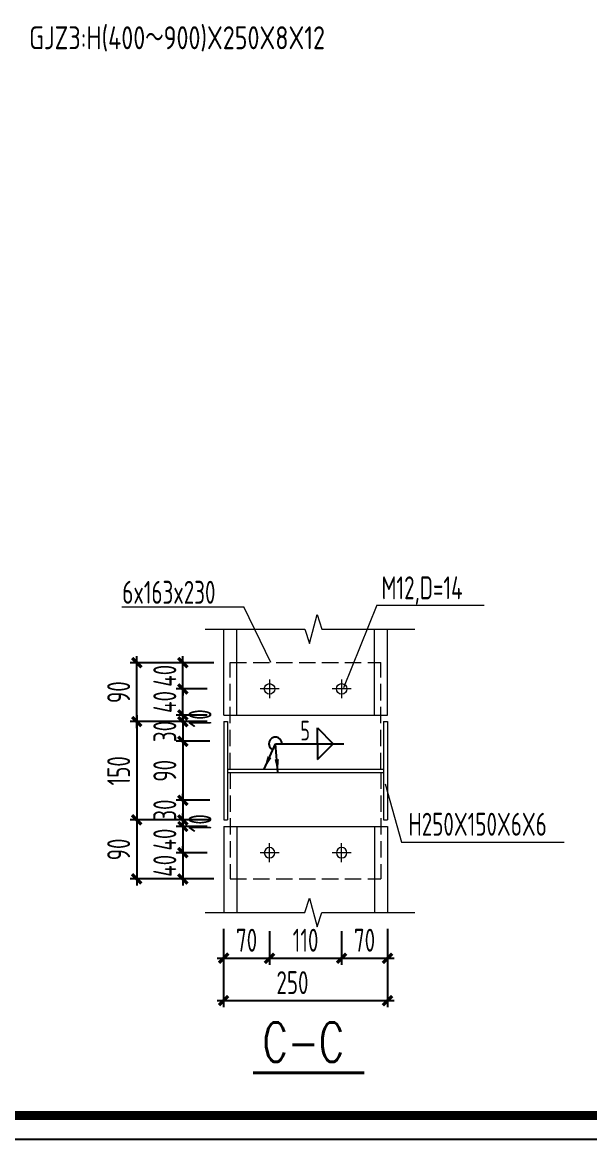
# Model space of a CAD drawing. Extents: x -3102990 to -851544, y -5293060 to -2540151.
# Drawn here: x -1062872 to -1054215, y -2690302 to -2673251 of the extents above; entities that cross this region are included whole.
import ezdxf

# ---------------------------------------------------------------- set-up
doc = ezdxf.new("R2010")
doc.units = 0
doc.header["$LTSCALE"] = 1000
doc.header["$PDMODE"] = 1
doc.linetypes.add('DASH', pattern=[0.35, 0.25, -0.1])
doc.layers.get('0').update_dxf_attribs({"linetype": 'CONTINUOUS'})
doc.layers.get('Defpoints').update_dxf_attribs({"linetype": 'CONTINUOUS'})
for name, color, linetype in [('BEAM_CON', 4, 'CONTINUOUS'), ('DIM', 3, 'CONTINUOUS'), ('NUM', 7, 'CONTINUOUS'), ('PUB_TITLE', 4, 'CONTINUOUS'), ('TEXT', 7, 'CONTINUOUS'), ('THIN', 7, 'CONTINUOUS'), ('WELD', 7, 'CONTINUOUS')]:
    doc.layers.add(name, color=color, linetype=linetype)
doc.layers.add('yichutu', color=7, linetype='CONTINUOUS', true_color=0xffffff, plot=False)
doc.styles.add('TSSD_Dimension', font='tssdeng.shx', dxfattribs={"width": 0.7, "bigfont": 'Hztxt.shx'})
doc.styles.add('TSSD_Label', font='tssdeng.shx', dxfattribs={"width": 0.75, "bigfont": 'hztxt.shx'})
doc.styles.add('TSSD_Norm', font='Tssdeng.shx', dxfattribs={"width": 0.75, "bigfont": 'hztxt.shx'})
doc.styles.add('正文', font='romans.shx', dxfattribs={"width": 0.71, "bigfont": 'hztxt.shx'})
doc.dimstyles.new('TSSD_10_100', dxfattribs={"dimtxt": 350, "dimasz": 100, "dimexe": 100, "dimexo": 250, "dimgap": 100, "dimtad": 1, "dimdec": 0, "dimlfac": 0.1, "dimzin": 0, "dimdsep": 46, "dimtxsty": 'TSSD_Dimension', "dimblk": 'ARCHTICK', "dimcen": 0, "dimdle": 100, "dimclrt": 7, "dimadec": 0, "dimazin": 0, "dimtfac": 1, "dimtdec": 0, "dimtix": 1, "dimtmove": 2, "dimatfit": 3, "dimldrblk": 'ARCHTICK', "dimfxl": 1, "dimtolj": 1, "dimtzin": 0, "dimarcsym": 0})
doc.dimstyles.new('TSSD_LEADER_STYLE_200.0', dxfattribs={"dimtxt": 700, "dimasz": 200, "dimexe": 200, "dimexo": 500, "dimgap": 0.09, "dimtad": 0, "dimtih": 1, "dimtoh": 1, "dimdec": 4, "dimzin": 0, "dimdsep": 46, "dimtxsty": 'Standard', "dimcen": 0.09, "dimdle": 200, "dimclrt": 7, "dimadec": 0, "dimazin": 0, "dimtfac": 1, "dimtdec": 4, "dimtofl": 0, "dimtmove": 0, "dimatfit": 3, "dimfxl": 1, "dimtolj": 1, "dimtzin": 0, "dimarcsym": 0})

# ---------------------------------------------------------------- blocks, each defined once
blk = doc.blocks.new('_ArchTick')
at = {"color": 0, "const_width": 0.5}
blk.add_lwpolyline([(-0.71, -0.71), (0.71, 0.71)], dxfattribs=at)
blk = doc.blocks.new('*D3107')
at = {"layer": 'Defpoints', "color": 0}
for p in [(-1059800, -2683923), (-1060423, -2684223), (-1059760, -2684223)]:
    blk.add_point(p, dxfattribs=at)
at = {"layer": 'DIM', "color": 0, "lineweight": -2}
for p, q in [((-1060050, -2683923), (-1060523, -2683923)), ((-1060423, -2683923), (-1060423, -2683823)), ((-1060423, -2683923), (-1060423, -2684223)), ((-1060010, -2684223), (-1060523, -2684223)), ((-1060423, -2684223), (-1060423, -2684323))]:
    blk.add_line(p, q, dxfattribs=at)
at = {"layer": 'DIM', "color": 0, "lineweight": -2, "xscale": 100, "yscale": 100, "zscale": 100}
for p, rotation in [((-1060423, -2683923), 270), ((-1060423, -2684223), 90)]:
    blk.add_blockref('_ArchTick', p, dxfattribs=dict(at, rotation=rotation))
at = {"layer": 'DIM', "color": 7, "lineweight": 5, "insert": (-1060698, -2684073), "char_height": 350, "attachment_point": 5, "rotation": 90, "style": 'TSSD_Dimension'}
blk.add_mtext('\\A1;30', dxfattribs=at)
blk = doc.blocks.new('*D3108')
at = {"layer": 'Defpoints', "color": 0}
for p in [(-1059760, -2684223), (-1060423, -2685123), (-1059760, -2685123)]:
    blk.add_point(p, dxfattribs=at)
at = {"layer": 'DIM', "color": 0, "lineweight": -2}
for p, q in [((-1060423, -2684123), (-1060423, -2685223)), ((-1060010, -2684223), (-1060523, -2684223)), ((-1060010, -2685123), (-1060523, -2685123))]:
    blk.add_line(p, q, dxfattribs=at)
at = {"layer": 'DIM', "color": 0, "lineweight": -2, "xscale": 100, "yscale": 100, "zscale": 100}
for p, rotation in [((-1060423, -2684223), 90), ((-1060423, -2685123), 270)]:
    blk.add_blockref('_ArchTick', p, dxfattribs=dict(at, rotation=rotation))
at = {"layer": 'DIM', "color": 7, "lineweight": 5, "insert": (-1060698, -2684673), "char_height": 350, "attachment_point": 5, "rotation": 90, "style": 'TSSD_Dimension'}
blk.add_mtext('\\A1;90', dxfattribs=at)
blk = doc.blocks.new('*D3109')
at = {"layer": 'Defpoints', "color": 0}
for p in [(-1059760, -2685123), (-1060423, -2685423), (-1059760, -2685423)]:
    blk.add_point(p, dxfattribs=at)
at = {"layer": 'DIM', "color": 0, "lineweight": -2}
for p, q in [((-1060010, -2685123), (-1060523, -2685123)), ((-1060423, -2685123), (-1060423, -2685023)), ((-1060423, -2685123), (-1060423, -2685423)), ((-1060010, -2685423), (-1060523, -2685423)), ((-1060423, -2685423), (-1060423, -2685523))]:
    blk.add_line(p, q, dxfattribs=at)
at = {"layer": 'DIM', "color": 0, "lineweight": -2, "xscale": 100, "yscale": 100, "zscale": 100}
for p, rotation in [((-1060423, -2685123), 270), ((-1060423, -2685423), 90)]:
    blk.add_blockref('_ArchTick', p, dxfattribs=dict(at, rotation=rotation))
at = {"layer": 'DIM', "color": 7, "lineweight": 5, "insert": (-1060698, -2685273), "char_height": 350, "attachment_point": 5, "rotation": 90, "style": 'TSSD_Dimension'}
blk.add_mtext('\\A1;30', dxfattribs=at)
blk = doc.blocks.new('*D3110')
at = {"layer": 'Defpoints', "color": 0}
for p in [(-1059800, -2683923), (-1061127, -2685423), (-1059800, -2685423)]:
    blk.add_point(p, dxfattribs=at)
at = {"layer": 'DIM', "color": 0, "lineweight": -2}
for p, q in [((-1060050, -2683923), (-1061227, -2683923)), ((-1061127, -2683823), (-1061127, -2685523)), ((-1060050, -2685423), (-1061227, -2685423))]:
    blk.add_line(p, q, dxfattribs=at)
at = {"layer": 'DIM', "color": 0, "lineweight": -2, "xscale": 100, "yscale": 100, "zscale": 100}
for p, rotation in [((-1061127, -2683923), 90), ((-1061127, -2685423), 270)]:
    blk.add_blockref('_ArchTick', p, dxfattribs=dict(at, rotation=rotation))
at = {"layer": 'DIM', "color": 7, "lineweight": 5, "insert": (-1061402, -2684673), "char_height": 350, "attachment_point": 5, "rotation": 90, "style": 'TSSD_Dimension'}
blk.add_mtext('\\A1;150', dxfattribs=at)
blk = doc.blocks.new('*D3111')
at = {"layer": 'Defpoints', "color": 0}
for p in [(-1059800, -2686869), (-1059100, -2686869), (-1059100, -2687534)]:
    blk.add_point(p, dxfattribs=at)
at = {"layer": 'DIM', "color": 0, "lineweight": -2}
for p, q in [((-1059800, -2687119), (-1059800, -2687634)), ((-1059100, -2687119), (-1059100, -2687634)), ((-1059900, -2687534), (-1059000, -2687534))]:
    blk.add_line(p, q, dxfattribs=at)
at = {"layer": 'DIM', "color": 0, "lineweight": -2, "xscale": 100, "yscale": 100, "zscale": 100, "rotation": 180}
blk.add_blockref('_ArchTick', (-1059800, -2687534), dxfattribs=at)
at = {"layer": 'DIM', "color": 0, "lineweight": -2, "xscale": 100, "yscale": 100, "zscale": 100}
blk.add_blockref('_ArchTick', (-1059100, -2687534), dxfattribs=at)
at = {"layer": 'DIM', "color": 7, "lineweight": 5, "insert": (-1059450, -2687259), "char_height": 350, "attachment_point": 5, "style": 'TSSD_Dimension'}
blk.add_mtext('\\A1;70', dxfattribs=at)
blk = doc.blocks.new('*D3112')
at = {"layer": 'Defpoints', "color": 0}
for p in [(-1058000, -2686869), (-1057300, -2686869), (-1057300, -2687534)]:
    blk.add_point(p, dxfattribs=at)
at = {"layer": 'DIM', "color": 0, "lineweight": -2}
for p, q in [((-1058000, -2687119), (-1058000, -2687634)), ((-1057300, -2687119), (-1057300, -2687634)), ((-1058100, -2687534), (-1057200, -2687534))]:
    blk.add_line(p, q, dxfattribs=at)
at = {"layer": 'DIM', "color": 0, "lineweight": -2, "xscale": 100, "yscale": 100, "zscale": 100, "rotation": 180}
blk.add_blockref('_ArchTick', (-1058000, -2687534), dxfattribs=at)
at = {"layer": 'DIM', "color": 0, "lineweight": -2, "xscale": 100, "yscale": 100, "zscale": 100}
blk.add_blockref('_ArchTick', (-1057300, -2687534), dxfattribs=at)
at = {"layer": 'DIM', "color": 7, "lineweight": 5, "insert": (-1057650, -2687259), "char_height": 350, "attachment_point": 5, "style": 'TSSD_Dimension'}
blk.add_mtext('\\A1;70', dxfattribs=at)
blk = doc.blocks.new('A$C7F823345')
at = {"layer": 'BEAM_CON', "lineweight": 5}
for p, q in [((148, 25), (-140, 25)), ((4, 169), (4, -119))]:
    blk.add_line(p, q, dxfattribs=at)
blk.add_circle((4, 25), 80, dxfattribs=at)
blk = doc.blocks.new('*D3113')
at = {"layer": 'Defpoints', "color": 0}
for p in [(-1060423, -2683823), (-1059800, -2683823), (-1059800, -2683923)]:
    blk.add_point(p, dxfattribs=at)
at = {"layer": 'DIM', "color": 0, "lineweight": -2}
for p, q in [((-1060423, -2683823), (-1060423, -2683723)), ((-1060050, -2683823), (-1060523, -2683823)), ((-1060050, -2683923), (-1060523, -2683923)), ((-1060423, -2683923), (-1060423, -2683823)), ((-1060423, -2683923), (-1060423, -2684023))]:
    blk.add_line(p, q, dxfattribs=at)
at = {"layer": 'DIM', "color": 0, "lineweight": -2, "xscale": 100, "yscale": 100, "zscale": 100}
for p, rotation in [((-1060423, -2683823), 270), ((-1060423, -2683923), 90)]:
    blk.add_blockref('_ArchTick', p, dxfattribs=dict(at, rotation=rotation))
at = {"layer": 'DIM', "color": 7, "lineweight": 5, "insert": (-1060161, -2683873), "char_height": 350, "attachment_point": 5, "rotation": 90, "style": 'TSSD_Dimension'}
blk.add_mtext('\\A1;10', dxfattribs=at)
blk = doc.blocks.new('*D3114')
at = {"layer": 'Defpoints', "color": 0}
for p in [(-1060423, -2683423), (-1059800, -2683423), (-1059800, -2683823)]:
    blk.add_point(p, dxfattribs=at)
at = {"layer": 'DIM', "color": 0, "lineweight": -2}
for p, q in [((-1060050, -2683423), (-1060523, -2683423)), ((-1060423, -2683423), (-1060423, -2683323)), ((-1060423, -2683823), (-1060423, -2683423)), ((-1060050, -2683823), (-1060523, -2683823)), ((-1060423, -2683823), (-1060423, -2683923))]:
    blk.add_line(p, q, dxfattribs=at)
at = {"layer": 'DIM', "color": 0, "lineweight": -2, "xscale": 100, "yscale": 100, "zscale": 100}
for p, rotation in [((-1060423, -2683423), 270), ((-1060423, -2683823), 90)]:
    blk.add_blockref('_ArchTick', p, dxfattribs=dict(at, rotation=rotation))
at = {"layer": 'DIM', "color": 7, "lineweight": 5, "insert": (-1060698, -2683623), "char_height": 350, "attachment_point": 5, "rotation": 90, "style": 'TSSD_Dimension'}
blk.add_mtext('\\A1;40', dxfattribs=at)
blk = doc.blocks.new('*D3115')
at = {"layer": 'Defpoints', "color": 0}
for p in [(-1060423, -2683023), (-1059800, -2683023), (-1059800, -2683423)]:
    blk.add_point(p, dxfattribs=at)
at = {"layer": 'DIM', "color": 0, "lineweight": -2}
for p, q in [((-1060423, -2683023), (-1060423, -2682923)), ((-1060050, -2683023), (-1060523, -2683023)), ((-1060423, -2683423), (-1060423, -2683023)), ((-1060050, -2683423), (-1060523, -2683423)), ((-1060423, -2683423), (-1060423, -2683523))]:
    blk.add_line(p, q, dxfattribs=at)
at = {"layer": 'DIM', "color": 0, "lineweight": -2, "xscale": 100, "yscale": 100, "zscale": 100}
for p, rotation in [((-1060423, -2683023), 270), ((-1060423, -2683423), 90)]:
    blk.add_blockref('_ArchTick', p, dxfattribs=dict(at, rotation=rotation))
at = {"layer": 'DIM', "color": 7, "lineweight": 5, "insert": (-1060698, -2683223), "char_height": 350, "attachment_point": 5, "rotation": 90, "style": 'TSSD_Dimension'}
blk.add_mtext('\\A1;40', dxfattribs=at)
blk = doc.blocks.new('*D3116')
at = {"layer": 'Defpoints', "color": 0}
for p in [(-1061127, -2683023), (-1059700, -2683023), (-1059800, -2683923)]:
    blk.add_point(p, dxfattribs=at)
at = {"layer": 'DIM', "color": 0, "lineweight": -2}
for p, q in [((-1061127, -2684023), (-1061127, -2682923)), ((-1059950, -2683023), (-1061227, -2683023)), ((-1060050, -2683923), (-1061227, -2683923))]:
    blk.add_line(p, q, dxfattribs=at)
at = {"layer": 'DIM', "color": 0, "lineweight": -2, "xscale": 100, "yscale": 100, "zscale": 100}
for p, rotation in [((-1061127, -2683023), 90), ((-1061127, -2683923), 270)]:
    blk.add_blockref('_ArchTick', p, dxfattribs=dict(at, rotation=rotation))
at = {"layer": 'DIM', "color": 7, "lineweight": 5, "insert": (-1061402, -2683473), "char_height": 350, "attachment_point": 5, "rotation": 90, "style": 'TSSD_Dimension'}
blk.add_mtext('\\A1;90', dxfattribs=at)
blk = doc.blocks.new('*D3117')
at = {"layer": 'Defpoints', "color": 0}
for p in [(-1059800, -2685423), (-1060423, -2685523), (-1059800, -2685523)]:
    blk.add_point(p, dxfattribs=at)
at = {"layer": 'DIM', "color": 0, "lineweight": -2}
for p, q in [((-1060050, -2685423), (-1060523, -2685423)), ((-1060423, -2685423), (-1060423, -2685323)), ((-1060423, -2685423), (-1060423, -2685523)), ((-1060050, -2685523), (-1060523, -2685523)), ((-1060423, -2685523), (-1060423, -2685623))]:
    blk.add_line(p, q, dxfattribs=at)
at = {"layer": 'DIM', "color": 0, "lineweight": -2, "xscale": 100, "yscale": 100, "zscale": 100}
for p, rotation in [((-1060423, -2685423), 270), ((-1060423, -2685523), 90)]:
    blk.add_blockref('_ArchTick', p, dxfattribs=dict(at, rotation=rotation))
at = {"layer": 'DIM', "color": 7, "lineweight": 5, "insert": (-1060161, -2685473), "char_height": 350, "attachment_point": 5, "rotation": 90, "style": 'TSSD_Dimension'}
blk.add_mtext('\\A1;10', dxfattribs=at)
blk = doc.blocks.new('*D3118')
at = {"layer": 'Defpoints', "color": 0}
for p in [(-1059800, -2685523), (-1060423, -2685923), (-1059800, -2685923)]:
    blk.add_point(p, dxfattribs=at)
at = {"layer": 'DIM', "color": 0, "lineweight": -2}
for p, q in [((-1060423, -2685523), (-1060423, -2685423)), ((-1060050, -2685523), (-1060523, -2685523)), ((-1060423, -2685523), (-1060423, -2685923)), ((-1060050, -2685923), (-1060523, -2685923)), ((-1060423, -2685923), (-1060423, -2686023))]:
    blk.add_line(p, q, dxfattribs=at)
at = {"layer": 'DIM', "color": 0, "lineweight": -2, "xscale": 100, "yscale": 100, "zscale": 100}
for p, rotation in [((-1060423, -2685523), 270), ((-1060423, -2685923), 90)]:
    blk.add_blockref('_ArchTick', p, dxfattribs=dict(at, rotation=rotation))
at = {"layer": 'DIM', "color": 7, "lineweight": 5, "insert": (-1060698, -2685723), "char_height": 350, "attachment_point": 5, "rotation": 90, "style": 'TSSD_Dimension'}
blk.add_mtext('\\A1;40', dxfattribs=at)
blk = doc.blocks.new('*D3119')
at = {"layer": 'Defpoints', "color": 0}
for p in [(-1059800, -2685923), (-1060423, -2686323), (-1059800, -2686323)]:
    blk.add_point(p, dxfattribs=at)
at = {"layer": 'DIM', "color": 0, "lineweight": -2}
for p, q in [((-1060423, -2685923), (-1060423, -2685823)), ((-1060050, -2685923), (-1060523, -2685923)), ((-1060423, -2685923), (-1060423, -2686323)), ((-1060050, -2686323), (-1060523, -2686323)), ((-1060423, -2686323), (-1060423, -2686423))]:
    blk.add_line(p, q, dxfattribs=at)
at = {"layer": 'DIM', "color": 0, "lineweight": -2, "xscale": 100, "yscale": 100, "zscale": 100}
for p, rotation in [((-1060423, -2685923), 270), ((-1060423, -2686323), 90)]:
    blk.add_blockref('_ArchTick', p, dxfattribs=dict(at, rotation=rotation))
at = {"layer": 'DIM', "color": 7, "lineweight": 5, "insert": (-1060698, -2686123), "char_height": 350, "attachment_point": 5, "rotation": 90, "style": 'TSSD_Dimension'}
blk.add_mtext('\\A1;40', dxfattribs=at)
blk = doc.blocks.new('*D3120')
at = {"layer": 'Defpoints', "color": 0}
for p in [(-1059800, -2685423), (-1061127, -2686323), (-1059700, -2686323)]:
    blk.add_point(p, dxfattribs=at)
at = {"layer": 'DIM', "color": 0, "lineweight": -2}
for p, q in [((-1060050, -2685423), (-1061227, -2685423)), ((-1061127, -2685323), (-1061127, -2686423)), ((-1059950, -2686323), (-1061227, -2686323))]:
    blk.add_line(p, q, dxfattribs=at)
at = {"layer": 'DIM', "color": 0, "lineweight": -2, "xscale": 100, "yscale": 100, "zscale": 100}
for p, rotation in [((-1061127, -2685423), 90), ((-1061127, -2686323), 270)]:
    blk.add_blockref('_ArchTick', p, dxfattribs=dict(at, rotation=rotation))
at = {"layer": 'DIM', "color": 7, "lineweight": 5, "insert": (-1061402, -2685873), "char_height": 350, "attachment_point": 5, "rotation": 90, "style": 'TSSD_Dimension'}
blk.add_mtext('\\A1;90', dxfattribs=at)
blk = doc.blocks.new('_WELD004')
at = {"color": 0, "linetype": 'ByBlock'}
for p, q in [((0, 1), (1, 0)), ((0, 0), (0, 1))]:
    blk.add_line(p, q, dxfattribs=at)
blk = doc.blocks.new('*D3121')
at = {"layer": 'Defpoints', "color": 0}
for p in [(-1059100, -2687119), (-1058000, -2687119), (-1058000, -2687534)]:
    blk.add_point(p, dxfattribs=at)
at = {"layer": 'DIM', "color": 0, "lineweight": -2}
for p, q in [((-1059100, -2687369), (-1059100, -2687634)), ((-1058000, -2687369), (-1058000, -2687634)), ((-1059200, -2687534), (-1057900, -2687534))]:
    blk.add_line(p, q, dxfattribs=at)
at = {"layer": 'DIM', "color": 0, "lineweight": -2, "xscale": 100, "yscale": 100, "zscale": 100, "rotation": 180}
blk.add_blockref('_ArchTick', (-1059100, -2687534), dxfattribs=at)
at = {"layer": 'DIM', "color": 0, "lineweight": -2, "xscale": 100, "yscale": 100, "zscale": 100}
blk.add_blockref('_ArchTick', (-1058000, -2687534), dxfattribs=at)
at = {"layer": 'DIM', "color": 7, "insert": (-1058550, -2687259), "char_height": 350, "attachment_point": 5, "style": 'TSSD_Dimension'}
blk.add_mtext('\\A1;110', dxfattribs=at)
blk = doc.blocks.new('*D3122')
at = {"layer": 'Defpoints', "color": 0}
for p in [(-1059800, -2686836), (-1057300, -2686836), (-1057300, -2688181)]:
    blk.add_point(p, dxfattribs=at)
at = {"layer": 'DIM', "color": 0, "lineweight": -2}
for p, q in [((-1059800, -2687086), (-1059800, -2688281)), ((-1057300, -2687086), (-1057300, -2688281)), ((-1059900, -2688181), (-1057200, -2688181))]:
    blk.add_line(p, q, dxfattribs=at)
at = {"layer": 'DIM', "color": 0, "lineweight": -2, "xscale": 100, "yscale": 100, "zscale": 100, "rotation": 180}
blk.add_blockref('_ArchTick', (-1059800, -2688181), dxfattribs=at)
at = {"layer": 'DIM', "color": 0, "lineweight": -2, "xscale": 100, "yscale": 100, "zscale": 100}
blk.add_blockref('_ArchTick', (-1057300, -2688181), dxfattribs=at)
at = {"layer": 'DIM', "color": 7, "insert": (-1058750, -2687906), "char_height": 350, "attachment_point": 5, "style": 'TSSD_Dimension'}
blk.add_mtext('\\A1;250', dxfattribs=at)
blk = doc.blocks.new('A$C154754DE')
at = {"layer": 'PUB_TITLE'}
blk.add_lwpolyline([(0, 0), (0, 59400), (105125, 59400), (105125, 0)], close=True, dxfattribs=at)
at = {"layer": 'PUB_TITLE', "const_width": 141}
blk.add_lwpolyline([(103711, 369), (103711, 58781), (1429, 58781), (1429, 369), (103711, 369)], dxfattribs=at)
blk = doc.blocks.new('yct-1051-594-105125-59399.99998844-100-1002.0')
at = {"layer": 'yichutu', "color": 7, "true_color": 0xffffff}
blk.add_lwpolyline([(0, 0), (0, 59400), (105125, 59400), (105125, 0)], close=True, dxfattribs=at)

msp = doc.modelspace()

# ---------------------------------------------------------------- linework, layer by layer
at = {"layer": 'BEAM_CON', "lineweight": 5}
for p, q in [((-1059799.53, -2683822.81), (-1059799.53, -2682509.53)), ((-1059599.53, -2683822.81), (-1059599.53, -2682509.53)), ((-1057499.53, -2683822.81), (-1057499.53, -2682509.53)), ((-1057299.53, -2683822.81), (-1057299.53, -2682509.53)), ((-1059799.53, -2683822.81), (-1057299.53, -2683822.81)), ((-1059799.53, -2683922.81), (-1059799.53, -2685422.81)), ((-1059799.53, -2683922.81), (-1059739.53, -2683922.81)), ((-1059739.53, -2683922.81), (-1059739.53, -2685422.81)), ((-1057359.53, -2683922.81), (-1057359.53, -2685422.81)), ((-1057359.53, -2683922.81), (-1057299.53, -2683922.81)), ((-1057299.53, -2683922.81), (-1057299.53, -2685422.81)), ((-1059739.53, -2684647.81), (-1057359.53, -2684647.81)), ((-1059739.53, -2684697.81), (-1057359.53, -2684697.81)), ((-1059799.53, -2685422.81), (-1059739.53, -2685422.81)), ((-1057359.53, -2685422.81), (-1057299.53, -2685422.81)), ((-1059799.53, -2685522.81), (-1059799.53, -2686836.09)), ((-1059799.53, -2685522.81), (-1057299.53, -2685522.81)), ((-1059599.53, -2685522.81), (-1059599.53, -2686836.09)), ((-1057499.53, -2685522.81), (-1057499.53, -2686836.09)), ((-1057299.53, -2685522.81), (-1057299.53, -2686836.09))]:
    msp.add_line(p, q, dxfattribs=at)
at = {"layer": 'BEAM_CON', "linetype": 'DASH', "lineweight": 5}
for p, q in [((-1059699.53, -2683022.81), (-1057399.53, -2683022.81)), ((-1059699.53, -2684647.81), (-1059699.53, -2683022.81)), ((-1057399.53, -2684647.81), (-1057399.53, -2683022.81)), ((-1059699.53, -2684697.81), (-1059699.53, -2686322.81)), ((-1057399.53, -2684697.81), (-1057399.53, -2686322.81)), ((-1059699.53, -2686322.81), (-1057399.53, -2686322.81))]:
    msp.add_line(p, q, dxfattribs=at)
at = {"layer": 'NUM', "const_width": 50, "elevation": -48}
msp.add_lwpolyline([(-1059354.61, -2689282.81), (-1057654.24, -2689282.81)], dxfattribs=at)
at = {"layer": 'TEXT', "lineweight": 5}
for p, q in [((-1061353.85, -2682170.65), (-1059492.43, -2682170.65)), ((-1059077.51, -2683021.68), (-1059492.43, -2682170.65)), ((-1057460.41, -2682144.33, -48), (-1057971.65, -2683407.92, -48)), ((-1057460.41, -2682144.33, -48), (-1055825.53, -2682144.33, -48)), ((-1057337.02, -2684870.28, -48), (-1057085.71, -2685764.37, -48)), ((-1057085.71, -2685764.37, -48), (-1054604.67, -2685764.37, -48))]:
    msp.add_line(p, q, dxfattribs=at)
at = {"layer": 'THIN', "lineweight": 5}
for points in [[(-1060079.53, -2682509.53), (-1058561.97, -2682509.53), (-1058491.97, -2682729.53), (-1058371.97, -2682289.53), (-1058301.97, -2682509.53), (-1056884.41, -2682509.53)], [(-1060079.53, -2686836.09), (-1058561.97, -2686836.09), (-1058491.97, -2686616.09), (-1058371.97, -2687056.09), (-1058301.97, -2686836.09), (-1056884.41, -2686836.09)]]:
    msp.add_lwpolyline(points, dxfattribs=at)
at = {"layer": 'WELD'}
msp.add_line((-1059009.39, -2684259.81), (-1057966.41, -2684259.81), dxfattribs=at)
msp.add_arc((-1059009.39, -2684259.81), 100, 0, 245.965942, dxfattribs=at)

# ---------------------------------------------------------------- block references
at = {"ltscale": 1.5}
msp.add_blockref('A$C154754DE', (-1149736.98, -2690302.41), dxfattribs=at)
at = {"layer": 'BEAM_CON', "lineweight": 5}
for p in [(-1059103.22, -2683447.31), (-1058003.22, -2683447.31)]:
    msp.add_blockref('A$C7F823345', p, dxfattribs=at)
at = {"layer": 'BEAM_CON', "lineweight": 5, "xscale": -1, "rotation": 180}
for p in [(-1059103.22, -2685898.31), (-1058003.22, -2685898.31)]:
    msp.add_blockref('A$C7F823345', p, dxfattribs=at)
at = {"layer": 'WELD', "xscale": 240, "yscale": 240, "zscale": 240}
msp.add_blockref('_WELD004', (-1058366.41, -2684259.81), dxfattribs=at)
at = {"layer": 'WELD', "xscale": -240, "yscale": 240, "zscale": 240.0000000000001, "rotation": 180}
msp.add_blockref('_WELD004', (-1058366.41, -2684259.81), dxfattribs=at)
at = {"layer": 'yichutu'}
msp.add_blockref('yct-1051-594-105125-59399.99998844-100-1002.0', (-1149736.98, -2690302.4), dxfattribs=at)

# ---------------------------------------------------------------- texts
at = {"layer": 'TEXT', "color": 6, "style": 'TSSD_Norm', "width": 0.8}
msp.add_text('GJZ3:H(400～900)X250X8X12', height=350, dxfattribs=at).set_placement((-1062768.59, -2673660.99, 528))
at = {"layer": 'TEXT', "lineweight": 5}
for s, height, style, width, p in [('M12,D=14', 350, 'TSSD_Norm', 0.7, (-1057390.92, -2682055.56, -48)), ('6x163x230', 350, 'TSSD_Norm', 0.7, (-1061346.69, -2682123.67)), ('H250X150X6X6', 350, 'TSSD_Norm', 0.7, (-1056978.73, -2685663.82, -48)), ('C-C', 600.008, '正文', 0.71, (-1059205.13, -2689113.13, -48))]:
    msp.add_text(s, height=height, dxfattribs=dict(at, style=style, width=width)).set_placement(p)
at = {"layer": 'TEXT', "style": 'TSSD_Label', "width": 0.7}
msp.add_text('5', height=300, dxfattribs=at).set_placement((-1058629.49, -2684209.81))

# ---------------------------------------------------------------- dimensions: what is measured, and where the dimension line sits
at = {"layer": 'DIM', "lineweight": 5}
for base, p1, p2, angle, picture, middle in [((-1061126.56, -2683022.81), (-1059799.53, -2683922.81), (-1059699.53, -2683022.81), 90, '*D3116', (-1061401.56, -2683472.81)), ((-1060423.09, -2683022.81), (-1059799.53, -2683422.81), (-1059799.53, -2683022.81), 90, '*D3115', (-1060698.09, -2683222.81)), ((-1060423.09, -2683422.81), (-1059799.53, -2683822.81), (-1059799.53, -2683422.81), 90, '*D3114', (-1060698.09, -2683622.81)), ((-1061126.56, -2685422.81), (-1059799.53, -2683922.81), (-1059799.53, -2685422.81), 90, '*D3110', (-1061401.56, -2684672.81)), ((-1060423.09, -2684222.81), (-1059799.53, -2683922.81), (-1059760.05, -2684222.81), 90, '*D3107', (-1060698.09, -2684072.81)), ((-1060423.09, -2685122.81), (-1059760.05, -2684222.81), (-1059760.05, -2685122.81), 90, '*D3108', (-1060698.09, -2684672.81)), ((-1060423.09, -2685422.81), (-1059760.05, -2685122.81), (-1059760.05, -2685422.81), 90, '*D3109', (-1060698.09, -2685272.81)), ((-1061126.56, -2686322.81), (-1059799.53, -2685422.81), (-1059699.53, -2686322.81), 270, '*D3120', (-1061401.56, -2685872.81)), ((-1060423.09, -2685922.81), (-1059799.53, -2685522.81), (-1059799.53, -2685922.81), 270, '*D3118', (-1060698.09, -2685722.81)), ((-1060423.09, -2686322.81), (-1059799.53, -2685922.81), (-1059799.53, -2686322.81), 270, '*D3119', (-1060698.09, -2686122.81))]:
    dim = msp.add_linear_dim(base=base, p1=p1, p2=p2, angle=angle, dimstyle='TSSD_10_100', dxfattribs=at)
    dim.commit()
    dim.dimension.update_dxf_attribs({"geometry": picture, "text_midpoint": middle})
for base, p1, p2, angle, picture, middle in [((-1060423.09, -2683822.81), (-1059799.53, -2683922.81), (-1059799.53, -2683822.81), 90, '*D3113', (-1060160.66, -2683872.81)), ((-1060423.09, -2685522.81), (-1059799.53, -2685422.81), (-1059799.53, -2685522.81), 270, '*D3117', (-1060160.66, -2685472.81))]:
    dim = msp.add_linear_dim(base=base, p1=p1, p2=p2, angle=angle, dimstyle='TSSD_10_100', dxfattribs=at)
    dim.commit()
    dim.dimension.update_dxf_attribs({"geometry": picture, "text_midpoint": middle, "dimtype": 160})
at = {"layer": 'DIM'}
dim = msp.add_linear_dim(base=(-1057299.53, -2688180.99), p1=(-1059799.53, -2686836.09), p2=(-1057299.53, -2686836.09), dimstyle='TSSD_10_100', dxfattribs=at)
dim.commit()
dim.dimension.update_dxf_attribs({"geometry": '*D3122', "text_midpoint": (-1058749.53, -2687905.99), "dimtype": 160})
at = {"layer": 'DIM', "lineweight": 5}
for base, p1, p2, picture, middle in [((-1059099.53, -2687534.43), (-1059799.53, -2686869.12), (-1059099.53, -2686869.12), '*D3111', (-1059449.53, -2687259.43)), ((-1057299.53, -2687534.43), (-1057999.53, -2686869.12), (-1057299.53, -2686869.12), '*D3112', (-1057649.53, -2687259.43))]:
    dim = msp.add_linear_dim(base=base, p1=p1, p2=p2, dimstyle='TSSD_10_100', dxfattribs=at)
    dim.commit()
    dim.dimension.update_dxf_attribs({"geometry": picture, "text_midpoint": middle})
at = {"layer": 'DIM'}
dim = msp.add_linear_dim(base=(-1057999.53, -2687534.43), p1=(-1059099.53, -2687119.12), p2=(-1057999.53, -2687119.12), dimstyle='TSSD_10_100', dxfattribs=at)
dim.commit()
dim.dimension.update_dxf_attribs({"geometry": '*D3121', "text_midpoint": (-1058549.53, -2687259.43)})

# ---------------------------------------------------------------- leaders
at = {"layer": 'WELD'}
for points in [[(-1059182.42, -2684647.81), (-1059009.39, -2684259.81)], [(-1058972.21, -2684697.81), (-1059009.39, -2684259.81)]]:
    msp.add_leader(points, dimstyle='TSSD_LEADER_STYLE_200.0', dxfattribs=at)

doc.saveas('drawing.dxf')
